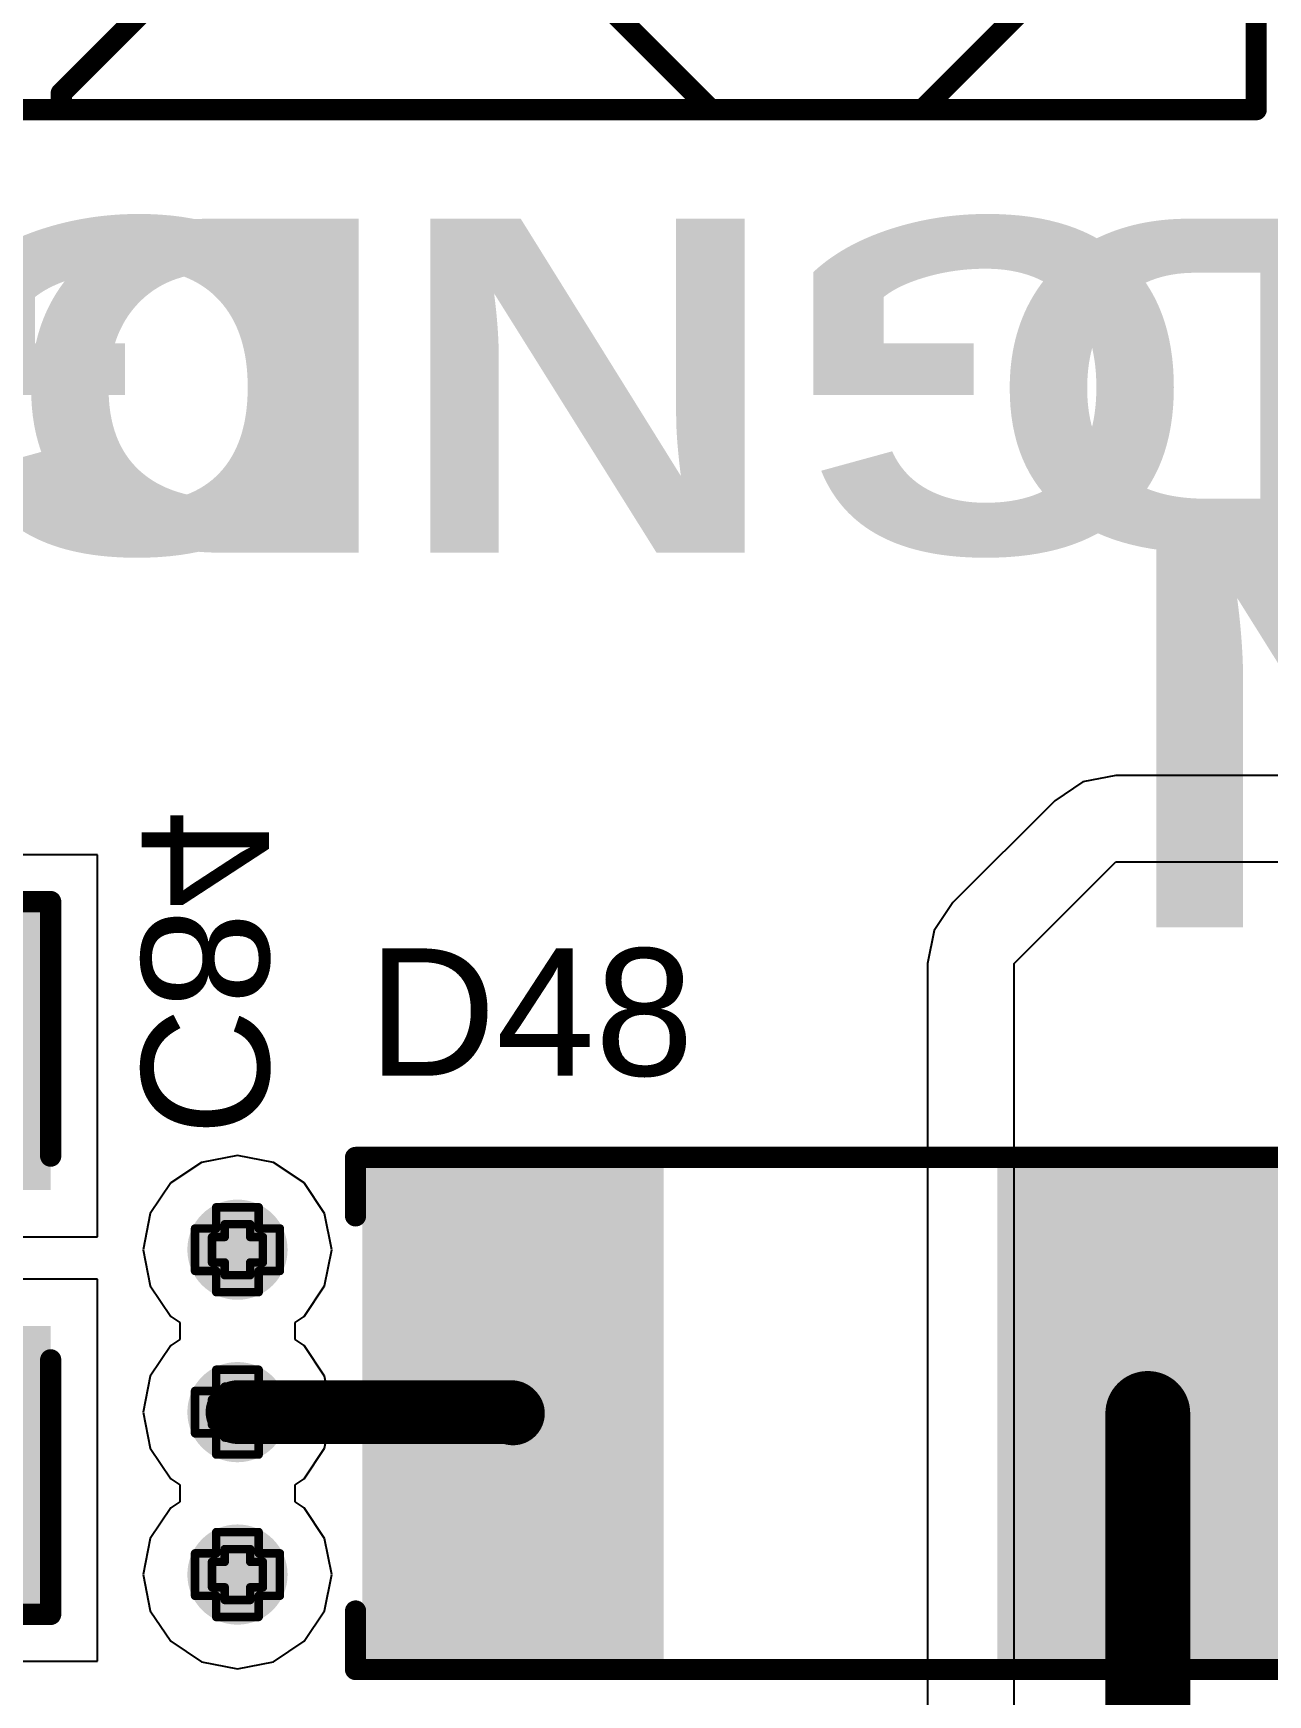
# Model space of a CAD drawing. Header units: inches. Extents: x 0 to 198, y 0 to 199.
# Drawn here: x 4.4864 to 4.7773, y 3.9537 to 4.3453 of the extents above; entities that cross this region are included whole.
import ezdxf

# ---------------------------------------------------------------- set-up
doc = ezdxf.new("R2010")
doc.units = ezdxf.units.IN
doc.header["$MEASUREMENT"] = 0
for name, color, linetype in [('Bottom Layer', 5, 'Continuous'), ('Bottom Overlay', 54, 'Continuous'), ('Bottom Paste', 16, 'Continuous'), ('Bottom Solder', 6, 'Continuous'), ('Drill Drawing', 1, 'Continuous'), ('Layer 1', 16, 'Continuous'), ('Layer 2', 76, 'Continuous'), ('Top Layer', 1, 'Continuous'), ('Top Overlay', 2, 'Continuous'), ('Top Paste', 8, 'Continuous'), ('Top Solder', 216, 'Continuous'), ('Via Holes', 16, 'Continuous')]:
    doc.layers.add(name, color=color, linetype=linetype)
doc.styles.add('Arial', font='', dxfattribs={"height": 0.2})
doc.styles.add('Arial Black_Bold', font='', dxfattribs={"height": 0.2})
doc.styles.get('Arial').set_extended_font_data('Arial')
doc.styles.get('Arial Black_Bold').set_extended_font_data('Arial Black', bold=True)

# ---------------------------------------------------------------- blocks, each defined once
blk = doc.blocks.new('C___1206_B_5')
at = {"layer": 'Bottom Layer'}
for points in [[(-0.08, 0.035), (-0.02, 0.035), (-0.02, -0.035), (-0.08, -0.035)], [(0.02, 0.035), (0.08, 0.035), (0.08, -0.035), (0.02, -0.035)]]:
    blk.add_hatch(color=5, dxfattribs=at).paths.add_polyline_path(points)
at = {"layer": 'Bottom Paste'}
for points in [[(-0.08, 0.035), (-0.02, 0.035), (-0.02, -0.035), (-0.08, -0.035)], [(0.02, 0.035), (0.08, 0.035), (0.08, -0.035), (0.02, -0.035)]]:
    blk.add_hatch(color=16, dxfattribs=at).paths.add_polyline_path(points)
at = {"layer": 'Bottom Solder'}
for points in [[(-0.084, 0.039), (-0.016, 0.039), (-0.016, -0.039), (-0.084, -0.039)], [(0.016, 0.039), (0.084, 0.039), (0.084, -0.039), (0.016, -0.039)]]:
    blk.add_hatch(color=6, dxfattribs=at).paths.add_polyline_path(points)
at = {"layer": 'Bottom Overlay'}
for points in [[(-0.084, -0.039, 0.005, 0.005, 0), (-0.084, 0.039, 0.005, 0.005, 0)], [(-0.024, 0.039, 0.005, 0.005, 0), (-0.084, 0.039, 0.005, 0.005, 0)], [(0.084, 0.039, 0.005, 0.005, 0), (0.024, 0.039, 0.005, 0.005, 0)], [(0.084, -0.039, 0.005, 0.005, 0), (0.084, 0.039, 0.005, 0.005, 0)], [(-0.024, -0.039, 0.005, 0.005, 0), (-0.084, -0.039, 0.005, 0.005, 0)], [(0.084, -0.039, 0.005, 0.005, 0), (0.024, -0.039, 0.005, 0.005, 0)]]:
    blk.add_lwpolyline(points, format="xyseb", dxfattribs=at)
for points in [[(-0.08525, 0.039, 0.0025, 0.0025, 1), (-0.08275, 0.039, 0.0025, 0.0025, 1)], [(-0.08525, 0.039, 0.0025, 0.0025, 1), (-0.08275, 0.039, 0.0025, 0.0025, 1)], [(-0.02525, 0.039, 0.0025, 0.0025, 1), (-0.02275, 0.039, 0.0025, 0.0025, 1)], [(0.02275, 0.039, 0.0025, 0.0025, 1), (0.02525, 0.039, 0.0025, 0.0025, 1)], [(0.08275, 0.039, 0.0025, 0.0025, 1), (0.08525, 0.039, 0.0025, 0.0025, 1)], [(0.08275, 0.039, 0.0025, 0.0025, 1), (0.08525, 0.039, 0.0025, 0.0025, 1)], [(-0.08525, -0.039, 0.0025, 0.0025, 1), (-0.08275, -0.039, 0.0025, 0.0025, 1)], [(-0.08525, -0.039, 0.0025, 0.0025, 1), (-0.08275, -0.039, 0.0025, 0.0025, 1)], [(-0.02525, -0.039, 0.0025, 0.0025, 1), (-0.02275, -0.039, 0.0025, 0.0025, 1)], [(0.02275, -0.039, 0.0025, 0.0025, 1), (0.02525, -0.039, 0.0025, 0.0025, 1)], [(0.08275, -0.039, 0.0025, 0.0025, 1), (0.08525, -0.039, 0.0025, 0.0025, 1)], [(0.08275, -0.039, 0.0025, 0.0025, 1), (0.08525, -0.039, 0.0025, 0.0025, 1)]]:
    blk.add_lwpolyline(points, format="xyseb", close=True, dxfattribs=at)
blk = doc.blocks.new('DB128L_5_08_3P_GN_S_225')
at = {"layer": 'Top Overlay'}
for points in [[(0.5, 0.19685, 0.005, 0.005, 0), (-0.1, 0.19685, 0.005, 0.005, 0)], [(-0.1, 0.19685, 0.005, 0.005, 0), (-0.1, -0.20079, 0.005, 0.005, 0)], [(-0.02138, 0.19685, 0.005, 0.005, 0), (-0.06838, 0.14985, 0.005, 0.005, 0)], [(0.02852, 0.19685, 0.005, 0.005, 0), (0.02462, 0.19685, 0.005, 0.005, 0)], [(0.07662, 0.14874, 0.005, 0.005, 0), (0.02852, 0.19685, 0.005, 0.005, 0)], [(0.18162, 0.19685, 0.005, 0.005, 0), (0.18162, 0.19298, 0.005, 0.005, 0)], [(0.18162, 0.19298, 0.005, 0.005, 0), (0.13739, 0.14874, 0.005, 0.005, 0)]]:
    blk.add_lwpolyline(points, format="xyseb", dxfattribs=at)
for points in [[(-0.10125, 0.19685, 0.0025, 0.0025, 1), (-0.09875, 0.19685, 0.0025, 0.0025, 1)], [(-0.10125, 0.19685, 0.0025, 0.0025, 1), (-0.09875, 0.19685, 0.0025, 0.0025, 1)], [(-0.02263, 0.19685, 0.0025, 0.0025, 1), (-0.02013, 0.19685, 0.0025, 0.0025, 1)], [(0.02337, 0.19685, 0.0025, 0.0025, 1), (0.02587, 0.19685, 0.0025, 0.0025, 1)], [(0.02727, 0.19685, 0.0025, 0.0025, 1), (0.02977, 0.19685, 0.0025, 0.0025, 1)], [(0.02727, 0.19685, 0.0025, 0.0025, 1), (0.02977, 0.19685, 0.0025, 0.0025, 1)], [(0.18037, 0.19685, 0.0025, 0.0025, 1), (0.18287, 0.19685, 0.0025, 0.0025, 1)], [(0.18037, 0.19298, 0.0025, 0.0025, 1), (0.18287, 0.19298, 0.0025, 0.0025, 1)], [(0.18037, 0.19298, 0.0025, 0.0025, 1), (0.18287, 0.19298, 0.0025, 0.0025, 1)]]:
    blk.add_lwpolyline(points, format="xyseb", close=True, dxfattribs=at)
blk = doc.blocks.new('SMA_DO_214AC__251')
at = {"layer": 'Top Layer'}
for points in [[(-0.1063, 0.05512), (-0.04331, 0.05512), (-0.04331, -0.05512), (-0.1063, -0.05512)], [(0.04331, 0.05512), (0.1063, 0.05512), (0.1063, -0.05512), (0.04331, -0.05512)]]:
    blk.add_hatch(color=1, dxfattribs=at).paths.add_polyline_path(points)
at = {"layer": 'Top Overlay'}
blk.add_hatch(color=2, dxfattribs=at).paths.add_polyline_path([(-0.15717, -0.06299), (-0.11122, -0.06299), (-0.11122, 0.06299), (-0.15717, 0.06299)])
at = {"layer": 'Top Paste'}
for points in [[(-0.1063, 0.05512), (-0.04331, 0.05512), (-0.04331, -0.05512), (-0.1063, -0.05512)], [(0.04331, 0.05512), (0.1063, 0.05512), (0.1063, -0.05512), (0.04331, -0.05512)]]:
    blk.add_hatch(color=8, dxfattribs=at).paths.add_polyline_path(points)
at = {"layer": 'Top Solder'}
for points in [[(-0.1103, 0.05912), (-0.03931, 0.05912), (-0.03931, -0.05912), (-0.1103, -0.05912)], [(0.03931, 0.05912), (0.1103, 0.05912), (0.1103, -0.05912), (0.03931, -0.05912)]]:
    blk.add_hatch(color=216, dxfattribs=at).paths.add_polyline_path(points)
at = {"layer": 'Top Overlay'}
for points in [[(0.1119, 0.06034, 0.005, 0.005, 0), (-0.11745, 0.06034, 0.005, 0.005, 0)], [(0.1119, 0.06034, 0.005, 0.005, 0), (0.1119, 0.04656, 0.005, 0.005, 0)], [(0.1119, -0.04656, 0.005, 0.005, 0), (0.1119, -0.06034, 0.005, 0.005, 0)], [(0.1119, -0.06034, 0.005, 0.005, 0), (-0.11745, -0.06034, 0.005, 0.005, 0)]]:
    blk.add_lwpolyline(points, format="xyseb", dxfattribs=at)
for points in [[(-0.1187, 0.06034, 0.0025, 0.0025, 1), (-0.1162, 0.06034, 0.0025, 0.0025, 1)], [(0.11065, 0.06034, 0.0025, 0.0025, 1), (0.11315, 0.06034, 0.0025, 0.0025, 1)], [(0.11065, 0.06034, 0.0025, 0.0025, 1), (0.11315, 0.06034, 0.0025, 0.0025, 1)], [(0.11065, 0.04656, 0.0025, 0.0025, 1), (0.11315, 0.04656, 0.0025, 0.0025, 1)], [(0.11065, -0.04656, 0.0025, 0.0025, 1), (0.11315, -0.04656, 0.0025, 0.0025, 1)], [(-0.1187, -0.06034, 0.0025, 0.0025, 1), (-0.1162, -0.06034, 0.0025, 0.0025, 1)], [(0.11065, -0.06034, 0.0025, 0.0025, 1), (0.11315, -0.06034, 0.0025, 0.0025, 1)], [(0.11065, -0.06034, 0.0025, 0.0025, 1), (0.11315, -0.06034, 0.0025, 0.0025, 1)]]:
    blk.add_lwpolyline(points, format="xyseb", close=True, dxfattribs=at)

msp = doc.modelspace()

# ---------------------------------------------------------------- hatches: boundary and pattern name
at = {"layer": 'Bottom Layer'}
h = msp.add_hatch(color=5, dxfattribs=at)
edge = h.paths.add_edge_path()
edge.add_arc((4.53449, 4.05859), 0.01181, 0, 360)
h = msp.add_hatch(color=5, dxfattribs=at)
edge = h.paths.add_edge_path()
edge.add_arc((4.53449, 4.02031), 0.01181, 0, 360)
h = msp.add_hatch(color=5, dxfattribs=at)
edge = h.paths.add_edge_path()
edge.add_arc((4.53449, 3.98203), 0.01181, 0, 360)
at = {"layer": 'Layer 1'}
h = msp.add_hatch(color=16, dxfattribs=at)
edge = h.paths.add_edge_path()
edge.add_arc((4.53449, 4.05859), 0.01181, 0, 360)
h = msp.add_hatch(color=16, dxfattribs=at)
edge = h.paths.add_edge_path()
edge.add_arc((4.53449, 4.02031), 0.01181, 0, 360)
h = msp.add_hatch(color=16, dxfattribs=at)
edge = h.paths.add_edge_path()
edge.add_arc((4.53449, 3.98203), 0.01181, 0, 360)
at = {"layer": 'Layer 2'}
h = msp.add_hatch(color=76, dxfattribs=at)
edge = h.paths.add_edge_path()
edge.add_arc((4.53449, 4.05859), 0.01181, 0, 360)
h = msp.add_hatch(color=76, dxfattribs=at)
edge = h.paths.add_edge_path()
edge.add_arc((4.53449, 4.02031), 0.01181, 0, 360)
h = msp.add_hatch(color=76, dxfattribs=at)
edge = h.paths.add_edge_path()
edge.add_arc((4.53449, 3.98203), 0.01181, 0, 360)
at = {"layer": 'Top Layer'}
h = msp.add_hatch(color=1, dxfattribs=at)
edge = h.paths.add_edge_path()
edge.add_arc((4.53449, 4.05859), 0.01181, 0, 360)
h = msp.add_hatch(color=1, dxfattribs=at)
edge = h.paths.add_edge_path()
edge.add_arc((4.53449, 4.02031), 0.01181, 0, 360)
h = msp.add_hatch(color=1, dxfattribs=at)
edge = h.paths.add_edge_path()
edge.add_arc((4.53449, 3.98203), 0.01181, 0, 360)
at = {"layer": 'Via Holes'}
h = msp.add_hatch(color=7, dxfattribs=at)
edge = h.paths.add_edge_path()
edge.add_arc((4.53449, 4.05859), 0.00591, 0, 360)
h = msp.add_hatch(color=7, dxfattribs=at)
edge = h.paths.add_edge_path()
edge.add_arc((4.53449, 4.02031), 0.00591, 0, 360)
h = msp.add_hatch(color=7, dxfattribs=at)
edge = h.paths.add_edge_path()
edge.add_arc((4.53449, 3.98203), 0.00591, 0, 360)

# ---------------------------------------------------------------- linework, layer by layer
at = {"layer": 'Bottom Layer'}
for p, q in [((4.50147, 4.15164), (4.47696, 4.15164)), ((4.50147, 4.06164), (4.50147, 4.15164)), ((4.40147, 4.06164), (4.50147, 4.06164)), ((4.50147, 4.05164), (4.40147, 4.05164)), ((4.50147, 3.96164), (4.50147, 4.05164)), ((4.48173, 3.96164), (4.50147, 3.96164))]:
    msp.add_line(p, q, dxfattribs=at)
at = {"layer": 'Drill Drawing'}
for points in [[(4.52949, 4.06359, 0.002, 0.002, 0), (4.52949, 4.06859, 0.002, 0.002, 0)], [(4.52949, 4.06859, 0.002, 0.002, 0), (4.53949, 4.06859, 0.002, 0.002, 0)], [(4.53949, 4.06359, 0.002, 0.002, 0), (4.53949, 4.06859, 0.002, 0.002, 0)], [(4.53149, 4.06159, 0.002, 0.002, 0), (4.53149, 4.06459, 0.002, 0.002, 0)], [(4.53149, 4.06459, 0.002, 0.002, 0), (4.53749, 4.06459, 0.002, 0.002, 0)], [(4.53749, 4.06159, 0.002, 0.002, 0), (4.53749, 4.06459, 0.002, 0.002, 0)], [(4.52449, 4.05359, 0.002, 0.002, 0), (4.52449, 4.06359, 0.002, 0.002, 0)], [(4.52449, 4.06359, 0.002, 0.002, 0), (4.52949, 4.06359, 0.002, 0.002, 0)], [(4.52849, 4.05559, 0.002, 0.002, 0), (4.52849, 4.06159, 0.002, 0.002, 0)], [(4.52849, 4.06159, 0.002, 0.002, 0), (4.53149, 4.06159, 0.002, 0.002, 0)], [(4.53749, 4.06159, 0.002, 0.002, 0), (4.54049, 4.06159, 0.002, 0.002, 0)], [(4.53949, 4.06359, 0.002, 0.002, 0), (4.54449, 4.06359, 0.002, 0.002, 0)], [(4.54049, 4.05559, 0.002, 0.002, 0), (4.54049, 4.06159, 0.002, 0.002, 0)], [(4.54449, 4.05359, 0.002, 0.002, 0), (4.54449, 4.06359, 0.002, 0.002, 0)], [(4.52449, 4.05359, 0.002, 0.002, 0), (4.52949, 4.05359, 0.002, 0.002, 0)], [(4.52849, 4.05559, 0.002, 0.002, 0), (4.53149, 4.05559, 0.002, 0.002, 0)], [(4.52949, 4.04859, 0.002, 0.002, 0), (4.52949, 4.05359, 0.002, 0.002, 0)], [(4.53149, 4.05259, 0.002, 0.002, 0), (4.53149, 4.05559, 0.002, 0.002, 0)], [(4.53149, 4.05259, 0.002, 0.002, 0), (4.53749, 4.05259, 0.002, 0.002, 0)], [(4.53749, 4.05559, 0.002, 0.002, 0), (4.54049, 4.05559, 0.002, 0.002, 0)], [(4.53749, 4.05259, 0.002, 0.002, 0), (4.53749, 4.05559, 0.002, 0.002, 0)], [(4.53949, 4.05359, 0.002, 0.002, 0), (4.54449, 4.05359, 0.002, 0.002, 0)], [(4.53949, 4.04859, 0.002, 0.002, 0), (4.53949, 4.05359, 0.002, 0.002, 0)], [(4.52949, 4.04859, 0.002, 0.002, 0), (4.53949, 4.04859, 0.002, 0.002, 0)], [(4.52949, 4.02531, 0.002, 0.002, 0), (4.52949, 4.03031, 0.002, 0.002, 0)], [(4.52949, 4.03031, 0.002, 0.002, 0), (4.53949, 4.03031, 0.002, 0.002, 0)], [(4.53949, 4.02531, 0.002, 0.002, 0), (4.53949, 4.03031, 0.002, 0.002, 0)], [(4.52449, 4.01531, 0.002, 0.002, 0), (4.52449, 4.02531, 0.002, 0.002, 0)], [(4.52449, 4.02531, 0.002, 0.002, 0), (4.52949, 4.02531, 0.002, 0.002, 0)], [(4.53149, 4.02331, 0.002, 0.002, 0), (4.53149, 4.02631, 0.002, 0.002, 0)], [(4.53149, 4.02631, 0.002, 0.002, 0), (4.53749, 4.02631, 0.002, 0.002, 0)], [(4.53749, 4.02331, 0.002, 0.002, 0), (4.53749, 4.02631, 0.002, 0.002, 0)], [(4.53949, 4.02531, 0.002, 0.002, 0), (4.54449, 4.02531, 0.002, 0.002, 0)], [(4.54449, 4.01531, 0.002, 0.002, 0), (4.54449, 4.02531, 0.002, 0.002, 0)], [(4.52849, 4.01731, 0.002, 0.002, 0), (4.52849, 4.02331, 0.002, 0.002, 0)], [(4.52849, 4.02331, 0.002, 0.002, 0), (4.53149, 4.02331, 0.002, 0.002, 0)], [(4.53749, 4.02331, 0.002, 0.002, 0), (4.54049, 4.02331, 0.002, 0.002, 0)], [(4.54049, 4.01731, 0.002, 0.002, 0), (4.54049, 4.02331, 0.002, 0.002, 0)], [(4.52849, 4.01731, 0.002, 0.002, 0), (4.53149, 4.01731, 0.002, 0.002, 0)], [(4.53149, 4.01431, 0.002, 0.002, 0), (4.53149, 4.01731, 0.002, 0.002, 0)], [(4.53749, 4.01731, 0.002, 0.002, 0), (4.54049, 4.01731, 0.002, 0.002, 0)], [(4.53749, 4.01431, 0.002, 0.002, 0), (4.53749, 4.01731, 0.002, 0.002, 0)], [(4.52449, 4.01531, 0.002, 0.002, 0), (4.52949, 4.01531, 0.002, 0.002, 0)], [(4.52949, 4.01031, 0.002, 0.002, 0), (4.52949, 4.01531, 0.002, 0.002, 0)], [(4.53149, 4.01431, 0.002, 0.002, 0), (4.53749, 4.01431, 0.002, 0.002, 0)], [(4.53949, 4.01531, 0.002, 0.002, 0), (4.54449, 4.01531, 0.002, 0.002, 0)], [(4.53949, 4.01031, 0.002, 0.002, 0), (4.53949, 4.01531, 0.002, 0.002, 0)], [(4.52949, 4.01031, 0.002, 0.002, 0), (4.53949, 4.01031, 0.002, 0.002, 0)], [(4.52949, 3.98703, 0.002, 0.002, 0), (4.52949, 3.99203, 0.002, 0.002, 0)], [(4.52949, 3.99203, 0.002, 0.002, 0), (4.53949, 3.99203, 0.002, 0.002, 0)], [(4.53949, 3.98703, 0.002, 0.002, 0), (4.53949, 3.99203, 0.002, 0.002, 0)], [(4.52449, 3.97703, 0.002, 0.002, 0), (4.52449, 3.98703, 0.002, 0.002, 0)], [(4.52449, 3.98703, 0.002, 0.002, 0), (4.52949, 3.98703, 0.002, 0.002, 0)], [(4.53149, 3.98503, 0.002, 0.002, 0), (4.53149, 3.98803, 0.002, 0.002, 0)], [(4.53149, 3.98803, 0.002, 0.002, 0), (4.53749, 3.98803, 0.002, 0.002, 0)], [(4.53749, 3.98503, 0.002, 0.002, 0), (4.53749, 3.98803, 0.002, 0.002, 0)], [(4.53949, 3.98703, 0.002, 0.002, 0), (4.54449, 3.98703, 0.002, 0.002, 0)], [(4.54449, 3.97703, 0.002, 0.002, 0), (4.54449, 3.98703, 0.002, 0.002, 0)], [(4.52849, 3.97903, 0.002, 0.002, 0), (4.52849, 3.98503, 0.002, 0.002, 0)], [(4.52849, 3.98503, 0.002, 0.002, 0), (4.53149, 3.98503, 0.002, 0.002, 0)], [(4.53749, 3.98503, 0.002, 0.002, 0), (4.54049, 3.98503, 0.002, 0.002, 0)], [(4.54049, 3.97903, 0.002, 0.002, 0), (4.54049, 3.98503, 0.002, 0.002, 0)], [(4.52849, 3.97903, 0.002, 0.002, 0), (4.53149, 3.97903, 0.002, 0.002, 0)], [(4.53149, 3.97603, 0.002, 0.002, 0), (4.53149, 3.97903, 0.002, 0.002, 0)], [(4.53749, 3.97903, 0.002, 0.002, 0), (4.54049, 3.97903, 0.002, 0.002, 0)], [(4.53749, 3.97603, 0.002, 0.002, 0), (4.53749, 3.97903, 0.002, 0.002, 0)], [(4.52449, 3.97703, 0.002, 0.002, 0), (4.52949, 3.97703, 0.002, 0.002, 0)], [(4.52949, 3.97203, 0.002, 0.002, 0), (4.52949, 3.97703, 0.002, 0.002, 0)], [(4.53149, 3.97603, 0.002, 0.002, 0), (4.53749, 3.97603, 0.002, 0.002, 0)], [(4.53949, 3.97703, 0.002, 0.002, 0), (4.54449, 3.97703, 0.002, 0.002, 0)], [(4.53949, 3.97203, 0.002, 0.002, 0), (4.53949, 3.97703, 0.002, 0.002, 0)], [(4.52949, 3.97203, 0.002, 0.002, 0), (4.53949, 3.97203, 0.002, 0.002, 0)]]:
    msp.add_lwpolyline(points, format="xyseb", dxfattribs=at)
for points in [[(4.52899, 4.06859, 0.001, 0.001, 1), (4.52999, 4.06859, 0.001, 0.001, 1)], [(4.52899, 4.06859, 0.001, 0.001, 1), (4.52999, 4.06859, 0.001, 0.001, 1)], [(4.53899, 4.06859, 0.001, 0.001, 1), (4.53999, 4.06859, 0.001, 0.001, 1)], [(4.53899, 4.06859, 0.001, 0.001, 1), (4.53999, 4.06859, 0.001, 0.001, 1)], [(4.53099, 4.06459, 0.001, 0.001, 1), (4.53199, 4.06459, 0.001, 0.001, 1)], [(4.53099, 4.06459, 0.001, 0.001, 1), (4.53199, 4.06459, 0.001, 0.001, 1)], [(4.53699, 4.06459, 0.001, 0.001, 1), (4.53799, 4.06459, 0.001, 0.001, 1)], [(4.53699, 4.06459, 0.001, 0.001, 1), (4.53799, 4.06459, 0.001, 0.001, 1)], [(4.52399, 4.06359, 0.001, 0.001, 1), (4.52499, 4.06359, 0.001, 0.001, 1)], [(4.52399, 4.06359, 0.001, 0.001, 1), (4.52499, 4.06359, 0.001, 0.001, 1)], [(4.52799, 4.06159, 0.001, 0.001, 1), (4.52899, 4.06159, 0.001, 0.001, 1)], [(4.52799, 4.06159, 0.001, 0.001, 1), (4.52899, 4.06159, 0.001, 0.001, 1)], [(4.52899, 4.06359, 0.001, 0.001, 1), (4.52999, 4.06359, 0.001, 0.001, 1)], [(4.52899, 4.06359, 0.001, 0.001, 1), (4.52999, 4.06359, 0.001, 0.001, 1)], [(4.53099, 4.06159, 0.001, 0.001, 1), (4.53199, 4.06159, 0.001, 0.001, 1)], [(4.53099, 4.06159, 0.001, 0.001, 1), (4.53199, 4.06159, 0.001, 0.001, 1)], [(4.53699, 4.06159, 0.001, 0.001, 1), (4.53799, 4.06159, 0.001, 0.001, 1)], [(4.53699, 4.06159, 0.001, 0.001, 1), (4.53799, 4.06159, 0.001, 0.001, 1)], [(4.53899, 4.06359, 0.001, 0.001, 1), (4.53999, 4.06359, 0.001, 0.001, 1)], [(4.53899, 4.06359, 0.001, 0.001, 1), (4.53999, 4.06359, 0.001, 0.001, 1)], [(4.53999, 4.06159, 0.001, 0.001, 1), (4.54099, 4.06159, 0.001, 0.001, 1)], [(4.53999, 4.06159, 0.001, 0.001, 1), (4.54099, 4.06159, 0.001, 0.001, 1)], [(4.54399, 4.06359, 0.001, 0.001, 1), (4.54499, 4.06359, 0.001, 0.001, 1)], [(4.54399, 4.06359, 0.001, 0.001, 1), (4.54499, 4.06359, 0.001, 0.001, 1)], [(4.52399, 4.05359, 0.001, 0.001, 1), (4.52499, 4.05359, 0.001, 0.001, 1)], [(4.52399, 4.05359, 0.001, 0.001, 1), (4.52499, 4.05359, 0.001, 0.001, 1)], [(4.52799, 4.05559, 0.001, 0.001, 1), (4.52899, 4.05559, 0.001, 0.001, 1)], [(4.52799, 4.05559, 0.001, 0.001, 1), (4.52899, 4.05559, 0.001, 0.001, 1)], [(4.52899, 4.05359, 0.001, 0.001, 1), (4.52999, 4.05359, 0.001, 0.001, 1)], [(4.52899, 4.05359, 0.001, 0.001, 1), (4.52999, 4.05359, 0.001, 0.001, 1)], [(4.53099, 4.05559, 0.001, 0.001, 1), (4.53199, 4.05559, 0.001, 0.001, 1)], [(4.53099, 4.05559, 0.001, 0.001, 1), (4.53199, 4.05559, 0.001, 0.001, 1)], [(4.53099, 4.05259, 0.001, 0.001, 1), (4.53199, 4.05259, 0.001, 0.001, 1)], [(4.53099, 4.05259, 0.001, 0.001, 1), (4.53199, 4.05259, 0.001, 0.001, 1)], [(4.53699, 4.05559, 0.001, 0.001, 1), (4.53799, 4.05559, 0.001, 0.001, 1)], [(4.53699, 4.05559, 0.001, 0.001, 1), (4.53799, 4.05559, 0.001, 0.001, 1)], [(4.53699, 4.05259, 0.001, 0.001, 1), (4.53799, 4.05259, 0.001, 0.001, 1)], [(4.53699, 4.05259, 0.001, 0.001, 1), (4.53799, 4.05259, 0.001, 0.001, 1)], [(4.53899, 4.05359, 0.001, 0.001, 1), (4.53999, 4.05359, 0.001, 0.001, 1)], [(4.53899, 4.05359, 0.001, 0.001, 1), (4.53999, 4.05359, 0.001, 0.001, 1)], [(4.53999, 4.05559, 0.001, 0.001, 1), (4.54099, 4.05559, 0.001, 0.001, 1)], [(4.53999, 4.05559, 0.001, 0.001, 1), (4.54099, 4.05559, 0.001, 0.001, 1)], [(4.54399, 4.05359, 0.001, 0.001, 1), (4.54499, 4.05359, 0.001, 0.001, 1)], [(4.54399, 4.05359, 0.001, 0.001, 1), (4.54499, 4.05359, 0.001, 0.001, 1)], [(4.52899, 4.04859, 0.001, 0.001, 1), (4.52999, 4.04859, 0.001, 0.001, 1)], [(4.52899, 4.04859, 0.001, 0.001, 1), (4.52999, 4.04859, 0.001, 0.001, 1)], [(4.53899, 4.04859, 0.001, 0.001, 1), (4.53999, 4.04859, 0.001, 0.001, 1)], [(4.53899, 4.04859, 0.001, 0.001, 1), (4.53999, 4.04859, 0.001, 0.001, 1)], [(4.52899, 4.03031, 0.001, 0.001, 1), (4.52999, 4.03031, 0.001, 0.001, 1)], [(4.52899, 4.03031, 0.001, 0.001, 1), (4.52999, 4.03031, 0.001, 0.001, 1)], [(4.53899, 4.03031, 0.001, 0.001, 1), (4.53999, 4.03031, 0.001, 0.001, 1)], [(4.53899, 4.03031, 0.001, 0.001, 1), (4.53999, 4.03031, 0.001, 0.001, 1)], [(4.52399, 4.02531, 0.001, 0.001, 1), (4.52499, 4.02531, 0.001, 0.001, 1)], [(4.52399, 4.02531, 0.001, 0.001, 1), (4.52499, 4.02531, 0.001, 0.001, 1)], [(4.52899, 4.02531, 0.001, 0.001, 1), (4.52999, 4.02531, 0.001, 0.001, 1)], [(4.52899, 4.02531, 0.001, 0.001, 1), (4.52999, 4.02531, 0.001, 0.001, 1)], [(4.53099, 4.02631, 0.001, 0.001, 1), (4.53199, 4.02631, 0.001, 0.001, 1)], [(4.53099, 4.02631, 0.001, 0.001, 1), (4.53199, 4.02631, 0.001, 0.001, 1)], [(4.53699, 4.02631, 0.001, 0.001, 1), (4.53799, 4.02631, 0.001, 0.001, 1)], [(4.53699, 4.02631, 0.001, 0.001, 1), (4.53799, 4.02631, 0.001, 0.001, 1)], [(4.53899, 4.02531, 0.001, 0.001, 1), (4.53999, 4.02531, 0.001, 0.001, 1)], [(4.53899, 4.02531, 0.001, 0.001, 1), (4.53999, 4.02531, 0.001, 0.001, 1)], [(4.54399, 4.02531, 0.001, 0.001, 1), (4.54499, 4.02531, 0.001, 0.001, 1)], [(4.54399, 4.02531, 0.001, 0.001, 1), (4.54499, 4.02531, 0.001, 0.001, 1)], [(4.52799, 4.02331, 0.001, 0.001, 1), (4.52899, 4.02331, 0.001, 0.001, 1)], [(4.52799, 4.02331, 0.001, 0.001, 1), (4.52899, 4.02331, 0.001, 0.001, 1)], [(4.53099, 4.02331, 0.001, 0.001, 1), (4.53199, 4.02331, 0.001, 0.001, 1)], [(4.53099, 4.02331, 0.001, 0.001, 1), (4.53199, 4.02331, 0.001, 0.001, 1)], [(4.53699, 4.02331, 0.001, 0.001, 1), (4.53799, 4.02331, 0.001, 0.001, 1)], [(4.53699, 4.02331, 0.001, 0.001, 1), (4.53799, 4.02331, 0.001, 0.001, 1)], [(4.53999, 4.02331, 0.001, 0.001, 1), (4.54099, 4.02331, 0.001, 0.001, 1)], [(4.53999, 4.02331, 0.001, 0.001, 1), (4.54099, 4.02331, 0.001, 0.001, 1)], [(4.52799, 4.01731, 0.001, 0.001, 1), (4.52899, 4.01731, 0.001, 0.001, 1)], [(4.52799, 4.01731, 0.001, 0.001, 1), (4.52899, 4.01731, 0.001, 0.001, 1)], [(4.53099, 4.01731, 0.001, 0.001, 1), (4.53199, 4.01731, 0.001, 0.001, 1)], [(4.53099, 4.01731, 0.001, 0.001, 1), (4.53199, 4.01731, 0.001, 0.001, 1)], [(4.53699, 4.01731, 0.001, 0.001, 1), (4.53799, 4.01731, 0.001, 0.001, 1)], [(4.53699, 4.01731, 0.001, 0.001, 1), (4.53799, 4.01731, 0.001, 0.001, 1)], [(4.53999, 4.01731, 0.001, 0.001, 1), (4.54099, 4.01731, 0.001, 0.001, 1)], [(4.53999, 4.01731, 0.001, 0.001, 1), (4.54099, 4.01731, 0.001, 0.001, 1)], [(4.52399, 4.01531, 0.001, 0.001, 1), (4.52499, 4.01531, 0.001, 0.001, 1)], [(4.52399, 4.01531, 0.001, 0.001, 1), (4.52499, 4.01531, 0.001, 0.001, 1)], [(4.52899, 4.01531, 0.001, 0.001, 1), (4.52999, 4.01531, 0.001, 0.001, 1)], [(4.52899, 4.01531, 0.001, 0.001, 1), (4.52999, 4.01531, 0.001, 0.001, 1)], [(4.53099, 4.01431, 0.001, 0.001, 1), (4.53199, 4.01431, 0.001, 0.001, 1)], [(4.53099, 4.01431, 0.001, 0.001, 1), (4.53199, 4.01431, 0.001, 0.001, 1)], [(4.53699, 4.01431, 0.001, 0.001, 1), (4.53799, 4.01431, 0.001, 0.001, 1)], [(4.53699, 4.01431, 0.001, 0.001, 1), (4.53799, 4.01431, 0.001, 0.001, 1)], [(4.53899, 4.01531, 0.001, 0.001, 1), (4.53999, 4.01531, 0.001, 0.001, 1)], [(4.53899, 4.01531, 0.001, 0.001, 1), (4.53999, 4.01531, 0.001, 0.001, 1)], [(4.54399, 4.01531, 0.001, 0.001, 1), (4.54499, 4.01531, 0.001, 0.001, 1)], [(4.54399, 4.01531, 0.001, 0.001, 1), (4.54499, 4.01531, 0.001, 0.001, 1)], [(4.52899, 4.01031, 0.001, 0.001, 1), (4.52999, 4.01031, 0.001, 0.001, 1)], [(4.52899, 4.01031, 0.001, 0.001, 1), (4.52999, 4.01031, 0.001, 0.001, 1)], [(4.53899, 4.01031, 0.001, 0.001, 1), (4.53999, 4.01031, 0.001, 0.001, 1)], [(4.53899, 4.01031, 0.001, 0.001, 1), (4.53999, 4.01031, 0.001, 0.001, 1)], [(4.52899, 3.99203, 0.001, 0.001, 1), (4.52999, 3.99203, 0.001, 0.001, 1)], [(4.52899, 3.99203, 0.001, 0.001, 1), (4.52999, 3.99203, 0.001, 0.001, 1)], [(4.53899, 3.99203, 0.001, 0.001, 1), (4.53999, 3.99203, 0.001, 0.001, 1)], [(4.53899, 3.99203, 0.001, 0.001, 1), (4.53999, 3.99203, 0.001, 0.001, 1)], [(4.52399, 3.98703, 0.001, 0.001, 1), (4.52499, 3.98703, 0.001, 0.001, 1)], [(4.52399, 3.98703, 0.001, 0.001, 1), (4.52499, 3.98703, 0.001, 0.001, 1)], [(4.52899, 3.98703, 0.001, 0.001, 1), (4.52999, 3.98703, 0.001, 0.001, 1)], [(4.52899, 3.98703, 0.001, 0.001, 1), (4.52999, 3.98703, 0.001, 0.001, 1)], [(4.53099, 3.98803, 0.001, 0.001, 1), (4.53199, 3.98803, 0.001, 0.001, 1)], [(4.53099, 3.98803, 0.001, 0.001, 1), (4.53199, 3.98803, 0.001, 0.001, 1)], [(4.53699, 3.98803, 0.001, 0.001, 1), (4.53799, 3.98803, 0.001, 0.001, 1)], [(4.53699, 3.98803, 0.001, 0.001, 1), (4.53799, 3.98803, 0.001, 0.001, 1)], [(4.53899, 3.98703, 0.001, 0.001, 1), (4.53999, 3.98703, 0.001, 0.001, 1)], [(4.53899, 3.98703, 0.001, 0.001, 1), (4.53999, 3.98703, 0.001, 0.001, 1)], [(4.54399, 3.98703, 0.001, 0.001, 1), (4.54499, 3.98703, 0.001, 0.001, 1)], [(4.54399, 3.98703, 0.001, 0.001, 1), (4.54499, 3.98703, 0.001, 0.001, 1)], [(4.52799, 3.98503, 0.001, 0.001, 1), (4.52899, 3.98503, 0.001, 0.001, 1)], [(4.52799, 3.98503, 0.001, 0.001, 1), (4.52899, 3.98503, 0.001, 0.001, 1)], [(4.53099, 3.98503, 0.001, 0.001, 1), (4.53199, 3.98503, 0.001, 0.001, 1)], [(4.53099, 3.98503, 0.001, 0.001, 1), (4.53199, 3.98503, 0.001, 0.001, 1)], [(4.53699, 3.98503, 0.001, 0.001, 1), (4.53799, 3.98503, 0.001, 0.001, 1)], [(4.53699, 3.98503, 0.001, 0.001, 1), (4.53799, 3.98503, 0.001, 0.001, 1)], [(4.53999, 3.98503, 0.001, 0.001, 1), (4.54099, 3.98503, 0.001, 0.001, 1)], [(4.53999, 3.98503, 0.001, 0.001, 1), (4.54099, 3.98503, 0.001, 0.001, 1)], [(4.52799, 3.97903, 0.001, 0.001, 1), (4.52899, 3.97903, 0.001, 0.001, 1)], [(4.52799, 3.97903, 0.001, 0.001, 1), (4.52899, 3.97903, 0.001, 0.001, 1)], [(4.53099, 3.97903, 0.001, 0.001, 1), (4.53199, 3.97903, 0.001, 0.001, 1)], [(4.53099, 3.97903, 0.001, 0.001, 1), (4.53199, 3.97903, 0.001, 0.001, 1)], [(4.53699, 3.97903, 0.001, 0.001, 1), (4.53799, 3.97903, 0.001, 0.001, 1)], [(4.53699, 3.97903, 0.001, 0.001, 1), (4.53799, 3.97903, 0.001, 0.001, 1)], [(4.53999, 3.97903, 0.001, 0.001, 1), (4.54099, 3.97903, 0.001, 0.001, 1)], [(4.53999, 3.97903, 0.001, 0.001, 1), (4.54099, 3.97903, 0.001, 0.001, 1)], [(4.52399, 3.97703, 0.001, 0.001, 1), (4.52499, 3.97703, 0.001, 0.001, 1)], [(4.52399, 3.97703, 0.001, 0.001, 1), (4.52499, 3.97703, 0.001, 0.001, 1)], [(4.52899, 3.97703, 0.001, 0.001, 1), (4.52999, 3.97703, 0.001, 0.001, 1)], [(4.52899, 3.97703, 0.001, 0.001, 1), (4.52999, 3.97703, 0.001, 0.001, 1)], [(4.53099, 3.97603, 0.001, 0.001, 1), (4.53199, 3.97603, 0.001, 0.001, 1)], [(4.53099, 3.97603, 0.001, 0.001, 1), (4.53199, 3.97603, 0.001, 0.001, 1)], [(4.53699, 3.97603, 0.001, 0.001, 1), (4.53799, 3.97603, 0.001, 0.001, 1)], [(4.53699, 3.97603, 0.001, 0.001, 1), (4.53799, 3.97603, 0.001, 0.001, 1)], [(4.53899, 3.97703, 0.001, 0.001, 1), (4.53999, 3.97703, 0.001, 0.001, 1)], [(4.53899, 3.97703, 0.001, 0.001, 1), (4.53999, 3.97703, 0.001, 0.001, 1)], [(4.54399, 3.97703, 0.001, 0.001, 1), (4.54499, 3.97703, 0.001, 0.001, 1)], [(4.54399, 3.97703, 0.001, 0.001, 1), (4.54499, 3.97703, 0.001, 0.001, 1)], [(4.52899, 3.97203, 0.001, 0.001, 1), (4.52999, 3.97203, 0.001, 0.001, 1)], [(4.52899, 3.97203, 0.001, 0.001, 1), (4.52999, 3.97203, 0.001, 0.001, 1)], [(4.53899, 3.97203, 0.001, 0.001, 1), (4.53999, 3.97203, 0.001, 0.001, 1)], [(4.53899, 3.97203, 0.001, 0.001, 1), (4.53999, 3.97203, 0.001, 0.001, 1)]]:
    msp.add_lwpolyline(points, format="xyseb", close=True, dxfattribs=at)
at = {"layer": 'Layer 2'}
for p, q in [((4.53449, 4.08083), (4.52598, 4.07914)), ((4.543, 4.07914), (4.53449, 4.08083)), ((4.52598, 4.07914), (4.51876, 4.07432)), ((4.55021, 4.07432), (4.543, 4.07914)), ((4.51876, 4.07432), (4.51394, 4.0671)), ((4.55503, 4.0671), (4.55021, 4.07432)), ((4.51394, 4.0671), (4.51225, 4.05859)), ((4.55673, 4.05859), (4.55503, 4.0671)), ((4.51225, 4.05859), (4.51394, 4.05008)), ((4.55503, 4.05008), (4.55673, 4.05859)), ((4.51394, 4.05008), (4.51876, 4.04287)), ((4.55021, 4.04287), (4.55503, 4.05008)), ((4.51876, 4.04287), (4.52088, 4.04145)), ((4.52088, 4.04145), (4.52088, 4.03745)), ((4.54809, 4.04145), (4.55021, 4.04287)), ((4.54809, 4.03745), (4.54809, 4.04145)), ((4.52088, 4.03745), (4.51876, 4.03604)), ((4.55021, 4.03604), (4.54809, 4.03745)), ((4.51876, 4.03604), (4.51394, 4.02882)), ((4.55503, 4.02882), (4.55021, 4.03604)), ((4.51394, 4.02882), (4.51225, 4.02031)), ((4.55673, 4.02031), (4.55503, 4.02882)), ((4.51225, 4.02031), (4.51394, 4.0118)), ((4.55503, 4.0118), (4.55673, 4.02031)), ((4.51394, 4.0118), (4.51876, 4.00459)), ((4.55021, 4.00459), (4.55503, 4.0118)), ((4.51876, 4.00459), (4.52088, 4.00317)), ((4.52088, 4.00317), (4.52088, 3.99917)), ((4.54809, 4.00317), (4.55021, 4.00459)), ((4.54809, 3.99917), (4.54809, 4.00317)), ((4.52088, 3.99917), (4.51876, 3.99775)), ((4.55021, 3.99775), (4.54809, 3.99917)), ((4.51876, 3.99775), (4.51394, 3.99054)), ((4.55503, 3.99054), (4.55021, 3.99775)), ((4.51394, 3.99054), (4.51225, 3.98203)), ((4.55673, 3.98203), (4.55503, 3.99054)), ((4.51225, 3.98203), (4.51394, 3.97352)), ((4.55503, 3.97352), (4.55673, 3.98203)), ((4.51394, 3.97352), (4.51876, 3.9663)), ((4.55021, 3.9663), (4.55503, 3.97352)), ((4.51876, 3.9663), (4.52598, 3.96148)), ((4.543, 3.96148), (4.55021, 3.9663)), ((4.52598, 3.96148), (4.53449, 3.95979)), ((4.53449, 3.95979), (4.543, 3.96148))]:
    msp.add_line(p, q, dxfattribs=at)
at = {"layer": 'Top Layer'}
for p, q in [((4.73372, 4.16884), (4.7271, 4.16442)), ((4.74152, 4.17039), (4.73372, 4.16884)), ((5.03461, 4.17039), (4.74152, 4.17039)), ((4.7271, 4.16442), (4.70311, 4.14042)), ((4.71753, 4.12601), (4.74152, 4.15)), ((4.74152, 4.15), (5.03461, 4.15)), ((4.70311, 4.14042), (4.69869, 4.13381)), ((4.69869, 4.13381), (4.69714, 4.12601)), ((4.69714, 4.12601), (4.69714, 3.9325)), ((4.71753, 3.83812), (4.71753, 4.12601))]:
    msp.add_line(p, q, dxfattribs=at)
for points in [[(4.74903, 3.9, 0.02, 0.02, 0), (4.74903, 4.02, 0.02, 0.02, 0)], [(4.53449, 4.02031, 0.015, 0.015, 0), (4.59911, 4.02031, 0.015, 0.015, 0)], [(4.59911, 4.02031, 0.015, 0.015, 0), (4.59942, 4.02, 0.015, 0.015, 0)]]:
    msp.add_lwpolyline(points, format="xyseb", dxfattribs=at)
for points in [[(4.74403, 4.02, 0.01, 0.01, 1), (4.75403, 4.02, 0.01, 0.01, 1)], [(4.53074, 4.02031, 0.0075, 0.0075, 1), (4.53824, 4.02031, 0.0075, 0.0075, 1)], [(4.59536, 4.02031, 0.0075, 0.0075, 1), (4.60286, 4.02031, 0.0075, 0.0075, 1)], [(4.59536, 4.02031, 0.0075, 0.0075, 1), (4.60286, 4.02031, 0.0075, 0.0075, 1)], [(4.59567, 4.02, 0.0075, 0.0075, 1), (4.60317, 4.02, 0.0075, 0.0075, 1)]]:
    msp.add_lwpolyline(points, format="xyseb", close=True, dxfattribs=at)

# ---------------------------------------------------------------- block references
for name, p, rotation in [('DB128L_5_08_3P_GN_S_225', (4.67458, 4.52412), 180), ('C___1206_B_5', (4.45147, 4.05664), 270), ('SMA_DO_214AC__251', (4.67422, 4.02), 180)]:
    msp.add_blockref(name, p, dxfattribs=dict(rotation=rotation))

# ---------------------------------------------------------------- texts
at = {"layer": 'Bottom Overlay', "style": 'Arial', "text_generation_flag": 2}
msp.add_text('C84', height=0.03, rotation=270, dxfattribs=at).set_placement((4.51189, 4.08533))
at = {"layer": 'Top Overlay', "style": 'Arial Black_Bold'}
for s, height, p in [('GND', 0.07874, (4.56033, 4.30158)), ('GND', 0.07874, (4.76033, 4.30158)), ('GND', 0.07874, (4.99096, 4.30158)), ('DC POWER IN', 0.1, (5.82395, 4.23455))]:
    msp.add_text(s, height=height, rotation=180, dxfattribs=at).set_placement(p)
at = {"layer": 'Top Overlay', "style": 'Arial'}
msp.add_text('D48', height=0.03, dxfattribs=at).set_placement((4.56516, 4.0996))

doc.saveas('drawing.dxf')
